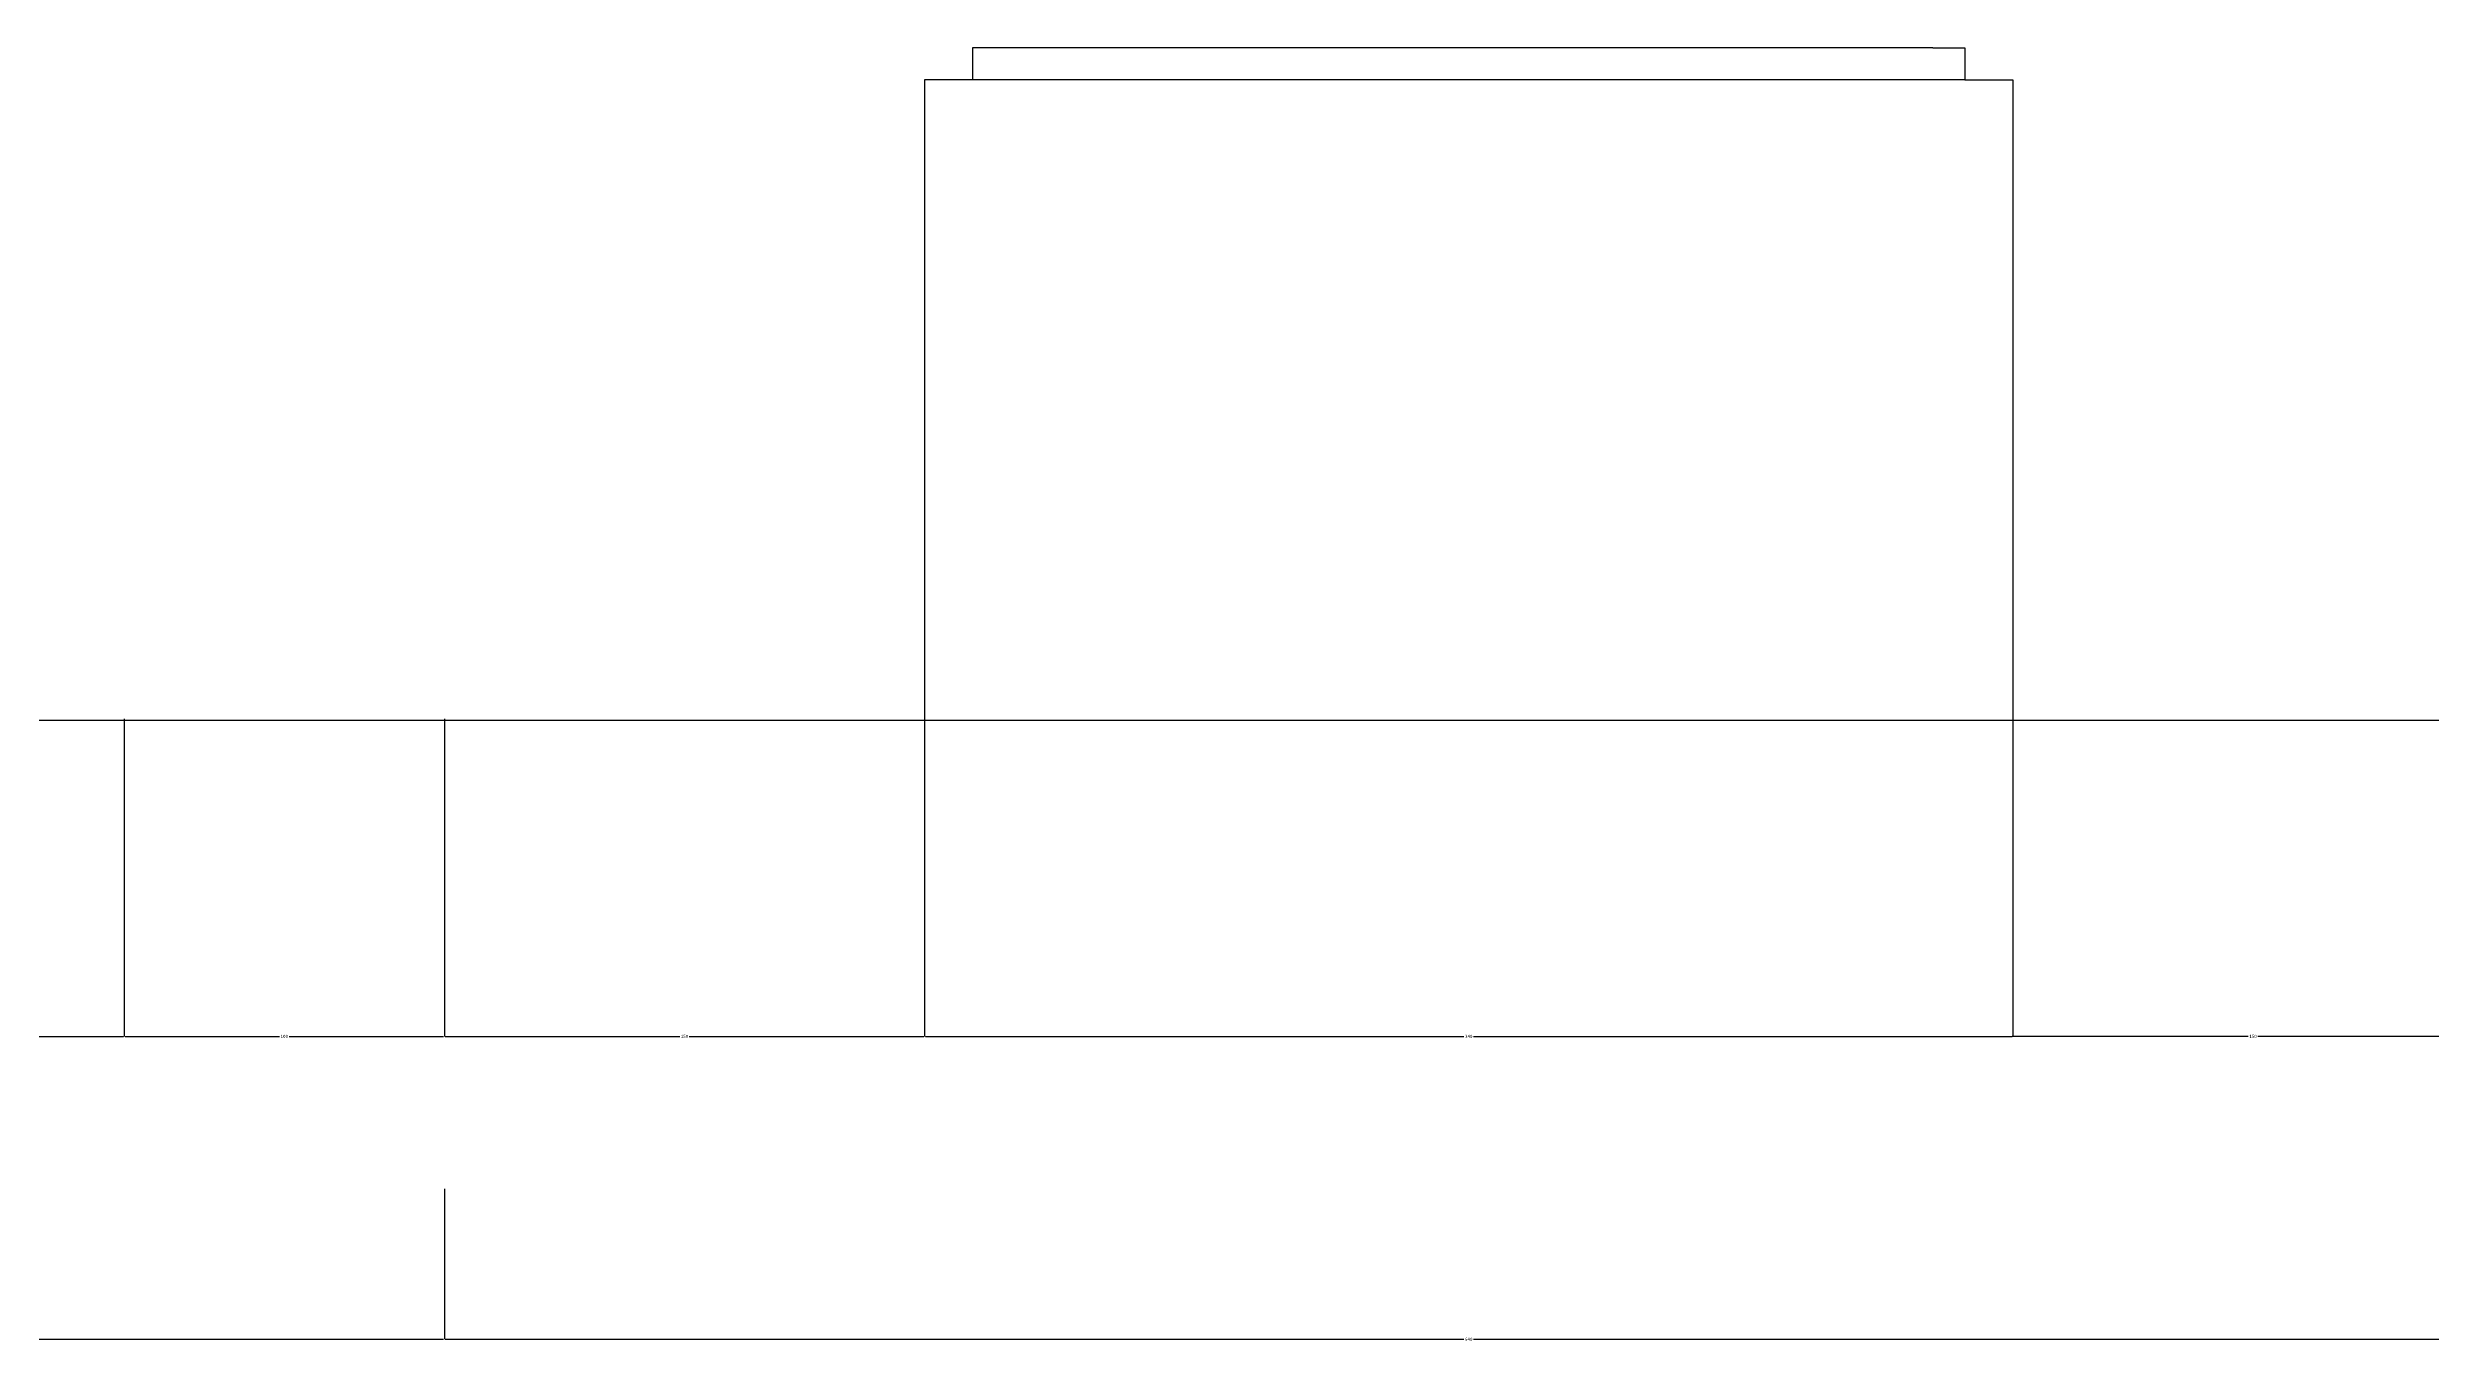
# Model space of a CAD drawing. Header units: metres. Extents: x 0 to 5410, y 0 to 6910.
# Drawn here: x 1912 to 2656, y 2825 to 3229 of the extents above; entities that cross this region are included whole.
import ezdxf

# ---------------------------------------------------------------- set-up
doc = ezdxf.new("R2010")
doc.units = ezdxf.units.M
for name, color, linetype in [('2', 2, 'Continuous'), ('3', 3, 'Continuous'), ('4', 4, 'Continuous'), ('7', 7, 'Continuous'), ('DIM', 3, 'Continuous')]:
    doc.layers.add(name, color=color, linetype=linetype)
doc.dimstyles.get("Standard").update_dxf_attribs({"dimtxt": 2.5, "dimasz": 2.5, "dimexe": 1.25, "dimexo": 0.625, "dimtad": 1, "dimcen": 2.5, "dimazin": 3, "dimtfac": 1, "dimtmove": 0, "dimatfit": 3})

# ---------------------------------------------------------------- blocks, each defined once
blk = doc.blocks.new('*D1')
for p, q in [((1935.52, 3019.63), (1935.52, 2920.46)), ((2035.52, 3019.63), (2035.52, 2920.46)), ((1935.77, 2920.46), (1984.02, 2920.46)), ((1987.02, 2920.46), (2035.27, 2920.46))]:
    blk.add_line(p, q)
at = {"layer": 'Defpoints'}
for p in [(1935.52, 3019.63), (2035.52, 3019.63), (1935.52, 2920.46)]:
    blk.add_point(p, dxfattribs=at)
at = {"layer": 'DIM', "insert": (1985.52, 2920.46), "char_height": 1, "attachment_point": 5}
blk.add_mtext('100', dxfattribs=at)
blk = doc.blocks.new('*D2')
for p, q in [((1335.52, 3019.63), (1335.52, 2920.46)), ((1935.52, 3019.63), (1935.52, 2920.46)), ((1335.77, 2920.46), (1634.02, 2920.46)), ((1637.02, 2920.46), (1935.27, 2920.46))]:
    blk.add_line(p, q)
at = {"layer": 'Defpoints'}
for p in [(1335.52, 3019.63), (1935.52, 3019.63), (1335.52, 2920.46)]:
    blk.add_point(p, dxfattribs=at)
at = {"layer": 'DIM', "insert": (1635.52, 2920.46), "char_height": 1, "attachment_point": 5}
blk.add_mtext('600', dxfattribs=at)
blk = doc.blocks.new('*D3')
for p, q in [((1235.52, 2872.83), (1235.52, 2825.87)), ((2035.52, 2872.83), (2035.52, 2825.87)), ((1235.77, 2825.87), (1634.02, 2825.87)), ((1637.02, 2825.87), (2035.27, 2825.87))]:
    blk.add_line(p, q)
at = {"layer": 'Defpoints'}
for p in [(1235.52, 2872.83), (2035.52, 2872.83), (1235.52, 2825.87)]:
    blk.add_point(p, dxfattribs=at)
at = {"layer": 'DIM', "insert": (1635.52, 2825.87), "char_height": 1, "attachment_point": 5}
blk.add_mtext('800', dxfattribs=at)
blk = doc.blocks.new('*D61')
for p, q in [((2185.52, 3038.17), (2185.52, 2920.46)), ((2525.52, 3038.17), (2525.52, 2920.46)), ((2185.77, 2920.46), (2354.02, 2920.46)), ((2357.02, 2920.46), (2525.27, 2920.46))]:
    blk.add_line(p, q)
at = {"layer": 'Defpoints'}
for p in [(2185.52, 3038.17), (2525.52, 3038.17), (2185.52, 2920.46)]:
    blk.add_point(p, dxfattribs=at)
at = {"layer": 'DIM', "insert": (2355.52, 2920.46), "char_height": 1, "attachment_point": 5}
blk.add_mtext('340', dxfattribs=at)
blk = doc.blocks.new('*D62')
for p, q in [((2035.52, 2872.83), (2035.52, 2825.87)), ((2675.52, 2872.83), (2675.52, 2825.87)), ((2035.77, 2825.87), (2354.02, 2825.87)), ((2357.02, 2825.87), (2675.27, 2825.87))]:
    blk.add_line(p, q)
at = {"layer": 'Defpoints'}
for p in [(2035.52, 2872.83), (2675.52, 2872.83), (2035.52, 2825.87)]:
    blk.add_point(p, dxfattribs=at)
at = {"layer": 'DIM', "insert": (2355.52, 2825.87), "char_height": 1, "attachment_point": 5}
blk.add_mtext('640', dxfattribs=at)
blk = doc.blocks.new('*D63')
for p, q in [((2185.52, 3038.17), (2185.52, 2920.46)), ((2035.52, 3019.63), (2035.52, 2920.46)), ((2035.77, 2920.46), (2109.02, 2920.46)), ((2112.02, 2920.46), (2185.27, 2920.46))]:
    blk.add_line(p, q)
at = {"layer": 'Defpoints'}
for p in [(2185.52, 3038.17), (2035.52, 3019.63), (2035.52, 2920.46)]:
    blk.add_point(p, dxfattribs=at)
at = {"layer": 'DIM', "insert": (2110.52, 2920.46), "char_height": 1, "attachment_point": 5}
blk.add_mtext('150', dxfattribs=at)
blk = doc.blocks.new('*D65')
for p, q in [((2525.52, 3038.17), (2525.52, 2920.46)), ((2675.52, 3019.63), (2675.52, 2920.46)), ((2599.02, 2920.46), (2525.27, 2920.46)), ((2675.77, 2920.46), (2602.02, 2920.46))]:
    blk.add_line(p, q)
at = {"layer": 'Defpoints'}
for p in [(2525.52, 3038.17), (2675.52, 3019.63), (2675.52, 2920.46)]:
    blk.add_point(p, dxfattribs=at)
at = {"layer": 'DIM', "insert": (2600.52, 2920.46), "char_height": 1, "attachment_point": 5}
blk.add_mtext('150', dxfattribs=at)

msp = doc.modelspace()

# ---------------------------------------------------------------- linework, layer by layer
at = {"layer": '2'}
msp.add_line((402.86, 3019.21), (4205.46, 3019.21), dxfattribs=at)
at = {"layer": '3'}
msp.add_line((2500.52, 3229.21), (2210.52, 3229.21), dxfattribs=at)
at = {"layer": '4'}
for p, q in [((2200.52, 3229.21), (2200.52, 3219.21)), ((2210.52, 3229.21), (2200.52, 3229.21)), ((2500.52, 3229.21), (2510.52, 3229.21)), ((2510.52, 3229.21), (2510.52, 3219.21)), ((2200.52, 3219.21), (2185.52, 3219.21)), ((2185.52, 3219.21), (2185.52, 3019.21)), ((2510.52, 3219.21), (2525.52, 3219.21)), ((2525.52, 3219.21), (2525.52, 3019.21))]:
    msp.add_line(p, q, dxfattribs=at)
at = {"layer": '7'}
msp.add_line((2510.52, 3219.21), (2200.52, 3219.21), dxfattribs=at)

# ---------------------------------------------------------------- dimensions: what is measured, and where the dimension line sits
at = {"layer": 'DIM'}
for base, p1, p2, picture, middle in [((2035.52, 2920.46), (2035.52, 3019.63), (2185.52, 3038.17), '*D63', (2110.52, 2920.46)), ((2185.52, 2920.46), (2185.52, 3038.17), (2525.52, 3038.17), '*D61', (2355.52, 2920.46)), ((2675.52, 2920.46), (2675.52, 3019.63), (2525.52, 3038.17), '*D65', (2600.52, 2920.46)), ((1335.52, 2920.46), (1335.52, 3019.63), (1935.52, 3019.63), '*D2', (1635.52, 2920.46)), ((1935.52, 2920.46), (1935.52, 3019.63), (2035.52, 3019.63), '*D1', (1985.52, 2920.46)), ((1235.52, 2825.87), (1235.52, 2872.83), (2035.52, 2872.83), '*D3', (1635.52, 2825.87)), ((2035.52, 2825.87), (2035.52, 2872.83), (2675.52, 2872.83), '*D62', (2355.52, 2825.87))]:
    dim = msp.add_linear_dim(base=base, p1=p1, p2=p2, dimstyle='Standard', dxfattribs=at)
    dim.commit()
    dim.dimension.update_dxf_attribs({"geometry": picture, "text_midpoint": middle})

doc.saveas('drawing.dxf')
